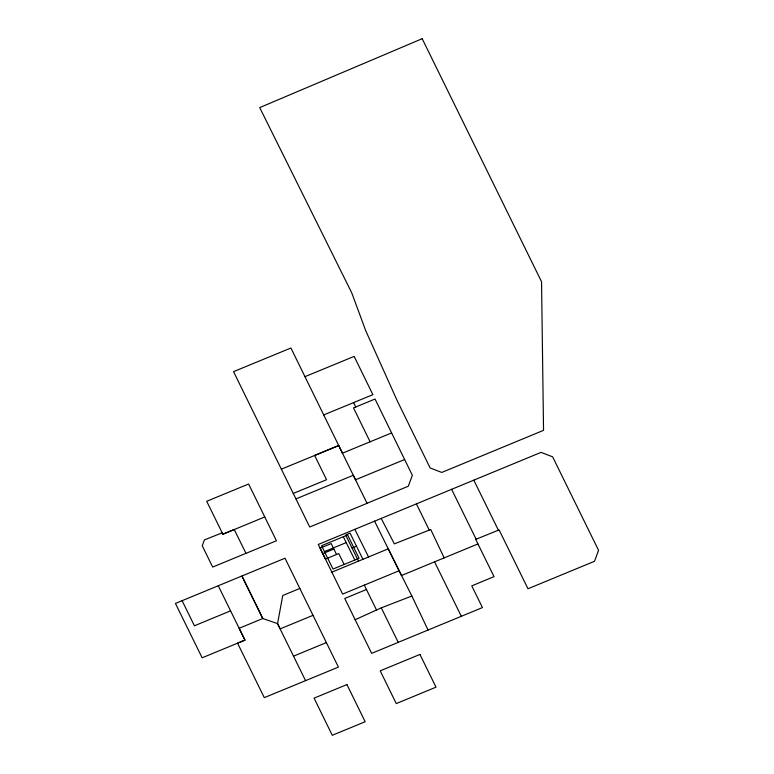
<?xml version="1.0" encoding="UTF-8"?>
<svg xmlns="http://www.w3.org/2000/svg" width="774" height="774" viewBox="0 0 774 774"><rect width="100%" height="100%" fill="white"/><g stroke="black" fill="none" stroke-linecap="round" stroke-linejoin="round"><path stroke-width="1.16" d="M366.499 589.488L344.74 598.466L355.15 619.722L381.321 607.842L411.855 596.019L428.07 630.036L482.434 607.58L471.782 585.889L494.025 576.64L475.7 539.391L499.104 529.909L527.984 588.772L594.529 561.285L598.563 550.343L552.626 456.824L541.007 452.374L318.269 544.451L342.601 594.093L399.152 570.738L411.855 596.019M342.485 453.225L338.722 445.534L314.65 455.46L326.551 479.725L293.259 493.444L233.545 371.636L290.908 348L367.04 503.332L309.716 527.007L293.259 493.444M264.747 516.945L222.883 534.234L206.706 501.3L248.609 484.002L276.434 540.765L245.987 553.362L234.222 529.513L222.815 534.215L222.138 532.851L204.394 539.923L202.237 545.757L212.695 567.071L245.929 553.342M355.469 479.812L404.638 459.533M366.982 503.303L408.285 486.236L412.349 475.284L375.032 399.036L353.515 407.898L370.098 441.799M305.575 680.665L277.508 623.592L262.754 618.532L239.137 628.285L244.961 640.127L202.14 657.813L175.437 603.439L285.006 558.218L338.402 667.111L264.302 697.655L237.56 643.184L244.961 640.127L218.258 585.754M324.451 551.61L346.22 542.603M322.768 553.613L333.855 549.027M352.054 548.06L356.495 546.231M230.584 610.841L194.429 625.789L182.103 600.692M331.843 572.17L388.238 548.824M299.838 588.453L282.752 595.506L277.566 623.612L280.14 628.875L313.015 615.33M477.945 543.938L401.454 575.527L374.558 521.154M293.53 656.149L326.386 642.584M398.194 642.352L428.07 630.036M304.908 376.686L354.153 356.388L372.884 394.663L323.658 414.941M281.368 469.17L338.722 445.534M342.427 453.196L391.625 432.937M295.949 498.901L353.283 475.275L355.527 479.832M381.214 518.406L394.363 543.88L430.731 529.503L444.17 557.88M388.296 548.843L399.152 570.738M354.811 529.3L368.559 556.99M343.308 536.721L354.84 560.037M362.929 559.312L350.061 533.141L345.63 534.979L358.488 561.15M344.111 564.469L338.751 553.565L325.448 559.07L320.088 548.166L331.175 543.58L336.535 554.484M473.794 480.151L498.388 530.19M451.6 489.313L476.136 539.217M416.393 503.864L429.27 530.103M434.562 561.837L461.314 616.288M353.583 402.625L355.73 406.989M381.263 607.822L398.252 642.372L371.646 653.362L355.15 619.722M262.812 618.552L241.933 576.011L262.754 618.532M364.293 585.096L376.522 610.018M422.188 38.7L259.706 107.596L351.696 292.746L365.744 330.73L397.168 400.613L430.131 467.96L441.761 472.44L543.541 430.354L541.548 281.736L422.188 38.7M347.603 534.95L321.558 545.718L333.023 569.054L359.068 558.286L347.603 534.95M346.936 684.574L314.07 698.158L332.278 735.3L365.154 721.726L346.936 684.574M419.934 654.436L380.208 670.845L396.259 703.585L436.014 687.167L419.934 654.436"/></g></svg>
